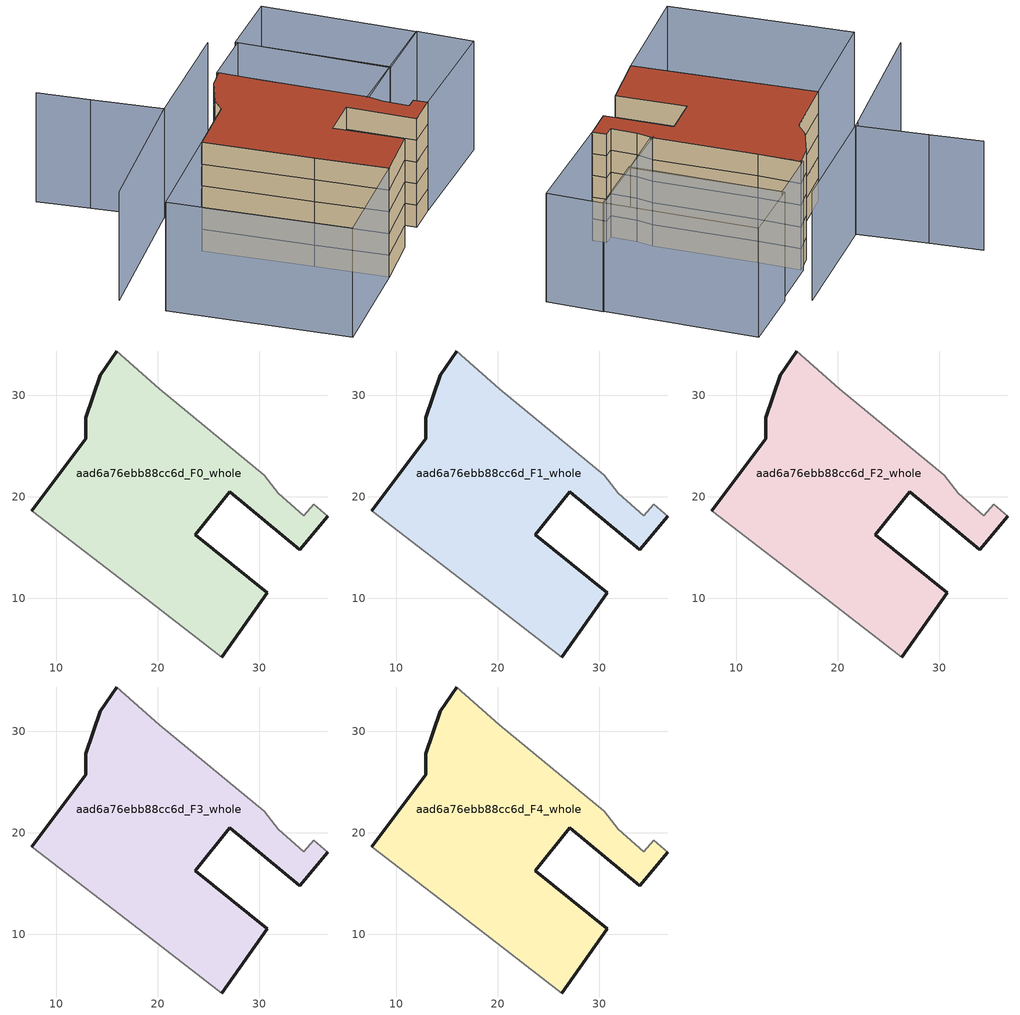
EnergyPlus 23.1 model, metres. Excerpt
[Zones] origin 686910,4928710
aad6a76ebb88cc6d_F0_whole
 floor ground (EU_floor_Construction): 30.51,22.11 31.87,20.33 34.41,18.1 35.36,19.25 36.78,18.08 34.02,14.75 27.1,20.5 23.69,16.23 30.82,10.53 26.34,4.2 18.87,9.94 7.58,18.62 12.91,25.68 12.91,27.76 14.34,31.97 15.96,34.35 20.15,30.64 z0
 wall outside (EU_wall_Construction): 15.96,34.35 14.34,31.97 12.91,27.76 12.91,25.68 7.58,18.62 / 26.34,4.2 30.82,10.53 23.69,16.23 27.1,20.5 34.02,14.75 36.78,18.08 z0:3
 wall adiabatic (EU_wall_Construction): 7.58,18.62 18.87,9.94 26.34,4.2 / 36.78,18.08 35.36,19.25 34.41,18.1 31.87,20.33 30.51,22.11 20.15,30.64 15.96,34.35 z0:3
aad6a76ebb88cc6d_F1_whole
 floor to aad6a76ebb88cc6d_F0_whole (EU_floor_Construction): 30.51,22.11 31.87,20.33 34.41,18.1 35.36,19.25 36.78,18.08 34.02,14.75 27.1,20.5 23.69,16.23 30.82,10.53 26.34,4.2 18.87,9.94 7.58,18.62 12.91,25.68 12.91,27.76 14.34,31.97 15.96,34.35 20.15,30.64 z3
 wall outside (EU_wall_Construction): 15.96,34.35 14.34,31.97 12.91,27.76 12.91,25.68 7.58,18.62 / 26.34,4.2 30.82,10.53 23.69,16.23 27.1,20.5 34.02,14.75 36.78,18.08 z3:6
 wall adiabatic (EU_wall_Construction): 7.58,18.62 18.87,9.94 26.34,4.2 / 36.78,18.08 35.36,19.25 34.41,18.1 31.87,20.33 30.51,22.11 20.15,30.64 15.96,34.35 z3:6
aad6a76ebb88cc6d_F2_whole
 floor to aad6a76ebb88cc6d_F1_whole (EU_floor_Construction): 30.51,22.11 31.87,20.33 34.41,18.1 35.36,19.25 36.78,18.08 34.02,14.75 27.1,20.5 23.69,16.23 30.82,10.53 26.34,4.2 18.87,9.94 7.58,18.62 12.91,25.68 12.91,27.76 14.34,31.97 15.96,34.35 20.15,30.64 z6
 wall outside (EU_wall_Construction): 15.96,34.35 14.34,31.97 12.91,27.76 12.91,25.68 7.58,18.62 / 26.34,4.2 30.82,10.53 23.69,16.23 27.1,20.5 34.02,14.75 36.78,18.08 z6:9
 wall adiabatic (EU_wall_Construction): 7.58,18.62 18.87,9.94 26.34,4.2 / 36.78,18.08 35.36,19.25 34.41,18.1 31.87,20.33 30.51,22.11 20.15,30.64 15.96,34.35 z6:9
aad6a76ebb88cc6d_F3_whole
 floor to aad6a76ebb88cc6d_F2_whole (EU_floor_Construction): 30.51,22.11 31.87,20.33 34.41,18.1 35.36,19.25 36.78,18.08 34.02,14.75 27.1,20.5 23.69,16.23 30.82,10.53 26.34,4.2 18.87,9.94 7.58,18.62 12.91,25.68 12.91,27.76 14.34,31.97 15.96,34.35 20.15,30.64 z9
 wall outside (EU_wall_Construction): 15.96,34.35 14.34,31.97 12.91,27.76 12.91,25.68 7.58,18.62 / 26.34,4.2 30.82,10.53 23.69,16.23 27.1,20.5 34.02,14.75 36.78,18.08 z9:12
 wall adiabatic (EU_wall_Construction): 7.58,18.62 18.87,9.94 26.34,4.2 / 36.78,18.08 35.36,19.25 34.41,18.1 31.87,20.33 30.51,22.11 20.15,30.64 15.96,34.35 z9:12
aad6a76ebb88cc6d_F4_whole
 floor to aad6a76ebb88cc6d_F3_whole (EU_floor_Construction): 30.51,22.11 31.87,20.33 34.41,18.1 35.36,19.25 36.78,18.08 34.02,14.75 27.1,20.5 23.69,16.23 30.82,10.53 26.34,4.2 18.87,9.94 7.58,18.62 12.91,25.68 12.91,27.76 14.34,31.97 15.96,34.35 20.15,30.64 z12
 wall outside (EU_wall_Construction): 15.96,34.35 14.34,31.97 12.91,27.76 12.91,25.68 7.58,18.62 / 26.34,4.2 30.82,10.53 23.69,16.23 27.1,20.5 34.02,14.75 36.78,18.08 z12:15
 wall adiabatic (EU_wall_Construction): 7.58,18.62 18.87,9.94 26.34,4.2 / 36.78,18.08 35.36,19.25 34.41,18.1 31.87,20.33 30.51,22.11 20.15,30.64 15.96,34.35 z12:15
 roof outside (EU_roof_Construction): 30.82,10.53 23.69,16.23 27.1,20.5 34.02,14.75 36.78,18.08 35.36,19.25 34.41,18.1 31.87,20.33 30.51,22.11 20.15,30.64 15.96,34.35 14.34,31.97 12.91,27.76 12.91,25.68 7.58,18.62 18.87,9.94 26.34,4.2 z15
shading: -0.99,33.6 6.45,28.19 / 6.45,28.19 -6.29,10.66 / -6.52,37.61 -0.99,33.62 / 17.47,41.84 5.94,27.55 / 7.58,18.62 26.34,4.2 / 26.34,4.2 16.72,-8.32 / 16.72,-8.32 -2.04,6.1 / -2.04,6.1 7.58,18.62 / 30.21,21.77 42.05,35.32 / 42.05,35.32 47.61,30.47 / 47.61,30.47 35.77,16.91 / 35.77,16.91 30.21,21.77 / 20.88,40.57 35.87,28.15 / 35.87,28.15 30.69,21.9 / 30.69,21.9 15.7,34.32 / 15.7,34.32 20.88,40.57 / 35.81,27.88 20.63,40.78 / 20.63,40.78 26.89,48.14 / 26.89,48.14 42.07,35.24 / 42.07,35.24 35.81,27.88 z0:15
[Building]
EU S2 Campaign: North Axis=0; Terrain=City; Solar Distribution=FullExterior
[Site:Location]
Bologna: Latitude=44.5; Longitude=11.25; Time Zone=1; Elevation=37
[SizingPeriod:WeatherFileDays]
AnnualSizingPeriod: Begin Month=1; Begin Day of Month=1; End Month=12; End Day of Month=31; Day of Week for Start Day=Monday; Use Weather File Daylight Saving Period=No; Use Weather File Rain and Snow Indicators=No
[MATERIAL]
EU_InternalMass_Material: Roughness=MediumRough; Thickness=0.1; Conductivity=1; Density=1800; Specific Heat=900; Thermal Absorptance=0.9; Solar Absorptance=0.7; Visible Absorptance=0.7
[MATERIAL:NOMASS] Roughness=MediumRough; Thermal Absorptance=0.9; Solar Absorptance=0.7; Visible Absorptance=0.7
Name | Thermal Resistance
EU_wall_NoMass | 0.905828
EU_roof_NoMass | 0.37593
EU_floor_NoMass | 0.67114
[CONSTRUCTION]
EU_wall_Construction: EU_wall_NoMass
EU_roof_Construction: EU_roof_NoMass
EU_floor_Construction: EU_floor_NoMass
EU_InternalMass_Construction: EU_InternalMass_Material
[ZONE] Type=1; Multiplier=1; Ceiling Height=autocalculate; Volume=1092.91; Floor Area=autocalculate; Part of Total Floor Area=Yes
aad6a76ebb88cc6d_F0_whole; aad6a76ebb88cc6d_F1_whole; aad6a76ebb88cc6d_F2_whole; aad6a76ebb88cc6d_F3_whole; aad6a76ebb88cc6d_F4_whole
[INTERNALMASS] Construction=EU_InternalMass_Construction; Surface Area=364.304
Name | Zone or ZoneList
aad6a76ebb88cc6d_F0_whole_EU_InternalMass | aad6a76ebb88cc6d_F0_whole
aad6a76ebb88cc6d_F1_whole_EU_InternalMass | aad6a76ebb88cc6d_F1_whole
aad6a76ebb88cc6d_F2_whole_EU_InternalMass | aad6a76ebb88cc6d_F2_whole
aad6a76ebb88cc6d_F3_whole_EU_InternalMass | aad6a76ebb88cc6d_F3_whole
aad6a76ebb88cc6d_F4_whole_EU_InternalMass | aad6a76ebb88cc6d_F4_whole
[OTHEREQUIPMENT] Fuel Type=Electricity; Design Level Calculation Method=Watts/Area; Power per Zone Floor Area=1; Fraction Latent=0; Fraction Radiant=0; Fraction Lost=0; Carbon Dioxide Generation Rate=0; EndUse Subcategory=EU_Step8_InternalGains
Name | Zone or ZoneList or Space or SpaceList | Schedule
EU_Step8_InternalGain_aad6a76ebb88cc6d_F0_whole_f000 | aad6a76ebb88cc6d_F0_whole | EU_Step8_GainSchedule_aad6a76ebb88cc6d_F0_whole_f000
EU_Step8_InternalGain_aad6a76ebb88cc6d_F1_whole_f000 | aad6a76ebb88cc6d_F1_whole | EU_Step8_GainSchedule_aad6a76ebb88cc6d_F1_whole_f000
EU_Step8_InternalGain_aad6a76ebb88cc6d_F2_whole_f000 | aad6a76ebb88cc6d_F2_whole | EU_Step8_GainSchedule_aad6a76ebb88cc6d_F2_whole_f000
EU_Step8_InternalGain_aad6a76ebb88cc6d_F3_whole_f000 | aad6a76ebb88cc6d_F3_whole | EU_Step8_GainSchedule_aad6a76ebb88cc6d_F3_whole_f000
EU_Step8_InternalGain_aad6a76ebb88cc6d_F4_whole_f000 | aad6a76ebb88cc6d_F4_whole | EU_Step8_GainSchedule_aad6a76ebb88cc6d_F4_whole_f000
[ZONEVENTILATION:DESIGNFLOWRATE] Schedule=EU_AlwaysOn; Design Flow Rate Calculation Method=AirChanges/Hour; Air Changes per Hour=0.73129; Ventilation Type=Natural; Fan Pressure Rise=0; Fan Total Efficiency=1; Constant Term Coefficient=1; Temperature Term Coefficient=0; Velocity Term Coefficient=0; Velocity Squared Term Coefficient=0; Minimum Indoor Temperature=-100; Maximum Indoor Temperature=100; Delta Temperature=-100; Minimum Outdoor Temperature=-100; Maximum Outdoor Temperature=100; Maximum Wind Speed=40
Name | Zone or ZoneList or Space or SpaceList
EU_ConstantAir_aad6a76ebb88cc6d_F0_whole | aad6a76ebb88cc6d_F0_whole
EU_ConstantAir_aad6a76ebb88cc6d_F1_whole | aad6a76ebb88cc6d_F1_whole
EU_ConstantAir_aad6a76ebb88cc6d_F2_whole | aad6a76ebb88cc6d_F2_whole
EU_ConstantAir_aad6a76ebb88cc6d_F3_whole | aad6a76ebb88cc6d_F3_whole
EU_ConstantAir_aad6a76ebb88cc6d_F4_whole | aad6a76ebb88cc6d_F4_whole
[HVACTEMPLATE:THERMOSTAT] Constant Heating Setpoint=20; Constant Cooling Setpoint=50
EU_HeatOnly_aad6a76ebb88cc6d_F0_whole; EU_HeatOnly_aad6a76ebb88cc6d_F1_whole; EU_HeatOnly_aad6a76ebb88cc6d_F2_whole; EU_HeatOnly_aad6a76ebb88cc6d_F3_whole; EU_HeatOnly_aad6a76ebb88cc6d_F4_whole
[HVACTEMPLATE:ZONE:IDEALLOADSAIRSYSTEM] System Availability Schedule=EU_AlwaysOn; Maximum Heating Supply Air Temperature=50; Minimum Cooling Supply Air Temperature=13; Maximum Heating Supply Air Humidity Ratio=0.0156; Minimum Cooling Supply Air Humidity Ratio=0.0077; Heating Limit=NoLimit; Cooling Limit=NoLimit; Heating Availability Schedule=EU_AlwaysOn; Cooling Availability Schedule=EU_CoolingOff; Dehumidification Control Type=ConstantSensibleHeatRatio; Cooling Sensible Heat Ratio=0.7; Dehumidification Setpoint=60; Humidification Control Type=None; Humidification Setpoint=30; Outdoor Air Method=None; Outdoor Air Flow Rate per Person=0.00944; Outdoor Air Flow Rate per Zone Floor Area=0; Outdoor Air Flow Rate per Zone=0; Demand Controlled Ventilation Type=None; Outdoor Air Economizer Type=NoEconomizer; Heat Recovery Type=None; Sensible Heat Recovery Effectiveness=0.7; Latent Heat Recovery Effectiveness=0.65
Name | Template Thermostat
aad6a76ebb88cc6d_F0_whole | EU_HeatOnly_aad6a76ebb88cc6d_F0_whole
aad6a76ebb88cc6d_F1_whole | EU_HeatOnly_aad6a76ebb88cc6d_F1_whole
aad6a76ebb88cc6d_F2_whole | EU_HeatOnly_aad6a76ebb88cc6d_F2_whole
aad6a76ebb88cc6d_F3_whole | EU_HeatOnly_aad6a76ebb88cc6d_F3_whole
aad6a76ebb88cc6d_F4_whole | EU_HeatOnly_aad6a76ebb88cc6d_F4_whole
[SIZING:ZONE] Zone Cooling Design Supply Air Temperature Input Method=SupplyAirTemperature; Zone Cooling Design Supply Air Temperature=13; Zone Heating Design Supply Air Temperature Input Method=SupplyAirTemperature; Zone Heating Design Supply Air Temperature=50; Zone Cooling Design Supply Air Humidity Ratio=0.008; Zone Heating Design Supply Air Humidity Ratio=0.008; Cooling Design Air Flow Method=DesignDay; Cooling Design Air Flow Rate=0; Cooling Minimum Air Flow per Zone Floor Area=0.000762; Cooling Minimum Air Flow=0; Cooling Minimum Air Flow Fraction=0.2; Heating Design Air Flow Method=DesignDay; Heating Design Air Flow Rate=0; Heating Maximum Air Flow per Zone Floor Area=0.002032; Heating Maximum Air Flow=0.141576; Heating Maximum Air Flow Fraction=0.3; Account for Dedicated Outdoor Air System=No; Dedicated Outdoor Air System Control Strategy=NeutralSupplyAir; Dedicated Outdoor Air Low Setpoint Temperature for Design=autosize; Dedicated Outdoor Air High Setpoint Temperature for Design=autosize; Zone Load Sizing Method=Sensible Load Only No Latent Load; Zone Latent Cooling Design Supply Air Humidity Ratio Input Method=HumidityRatioDifference; Zone Cooling Design Supply Air Humidity Ratio Difference=0.005; Zone Latent Heating Design Supply Air Humidity Ratio Input Method=HumidityRatioDifference; Zone Humidification Design Supply Air Humidity Ratio Difference=0.005
aad6a76ebb88cc6d_F0_whole; aad6a76ebb88cc6d_F1_whole; aad6a76ebb88cc6d_F2_whole; aad6a76ebb88cc6d_F3_whole; aad6a76ebb88cc6d_F4_whole
[SCHEDULE:CONSTANT]
Name | Hourly Value
EU_AlwaysOn | 1
EU_CoolingOff | 0
[SCHEDULE:FILE] Column Number=1; Rows to Skip at Top=0; Number of Hours of Data=8760; Column Separator=Comma; Interpolate to Timestep=No; Minutes per Item=60; Adjust Schedule for Daylight Savings=Yes
Name | File
EU_Step8_GainSchedule_aad6a76ebb88cc6d_F0_whole_f000 | ../../schedules/aad6a76ebb88cc6d/aad6a76ebb88cc6d_F0_whole_f000_gain.csv
EU_Step8_GainSchedule_aad6a76ebb88cc6d_F1_whole_f000 | ../../schedules/aad6a76ebb88cc6d/aad6a76ebb88cc6d_F1_whole_f000_gain.csv
EU_Step8_GainSchedule_aad6a76ebb88cc6d_F2_whole_f000 | ../../schedules/aad6a76ebb88cc6d/aad6a76ebb88cc6d_F2_whole_f000_gain.csv
EU_Step8_GainSchedule_aad6a76ebb88cc6d_F3_whole_f000 | ../../schedules/aad6a76ebb88cc6d/aad6a76ebb88cc6d_F3_whole_f000_gain.csv
EU_Step8_GainSchedule_aad6a76ebb88cc6d_F4_whole_f000 | ../../schedules/aad6a76ebb88cc6d/aad6a76ebb88cc6d_F4_whole_f000_gain.csv
